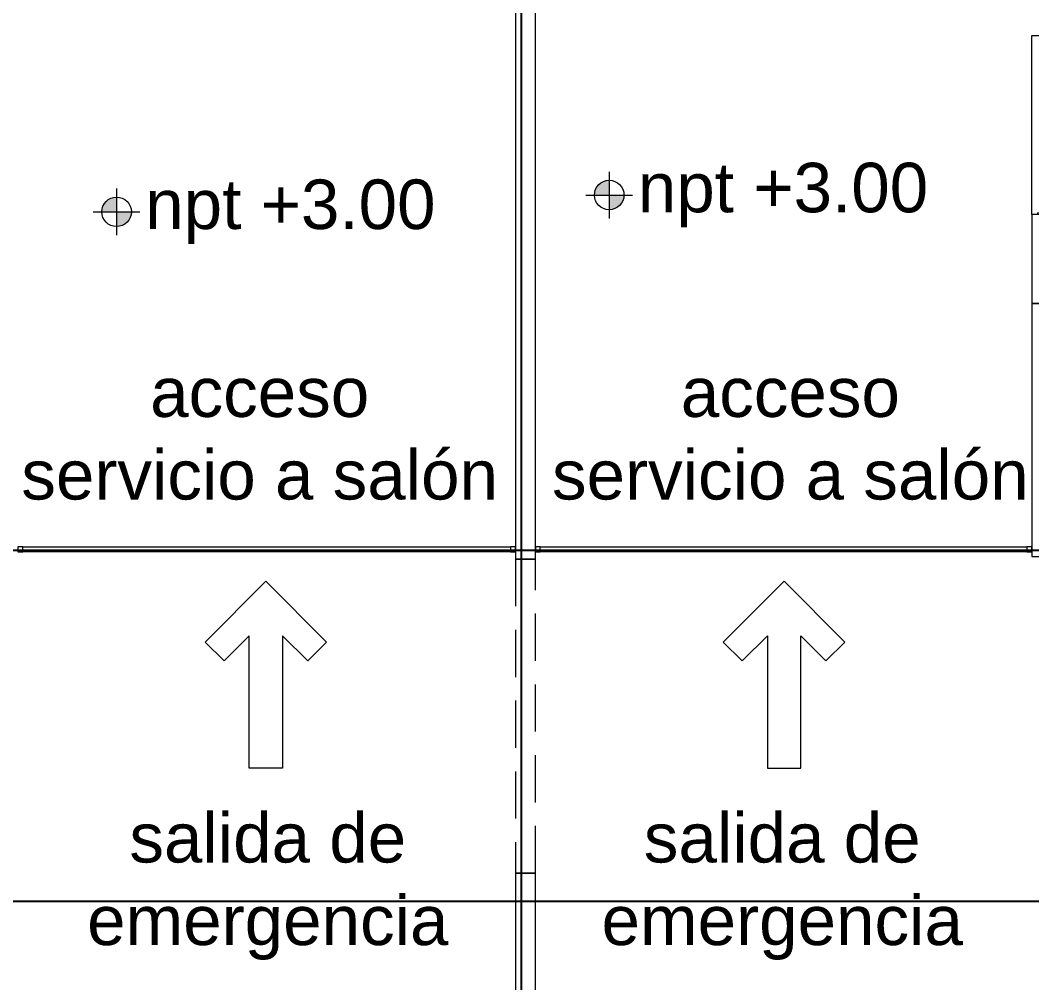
# Model space of a CAD drawing. Header units: millimetres. Extents: x 744843 to 745492, y 2520966 to 2521458.
# Drawn here: x 745366.24 to 745376.45, y 2521097.16 to 2521106.87 of the extents above; entities that cross this region are included whole.
import ezdxf

# ---------------------------------------------------------------- set-up
doc = ezdxf.new("R2010")
doc.units = ezdxf.units.MM
doc.linetypes.add('HIDDEN', pattern=[9.525, 6.35, -3.175])
doc.layers.add('A_Ejes', color=8, linetype='Continuous')
for name, color, linetype, lineweight in [('A_Muebles', 8, 'Continuous', 20), ('A_Muros', 30, 'Continuous', 20), ('A_Muros_Concreto', 3, 'Continuous', 0), ('A_Niveles', 1, 'Continuous', 20), ('A_Proyecciones', 192, 'HIDDEN', 20), ('A_Puertas', 8, 'Continuous', 0), ('A_Textos', 4, 'Continuous', 20)]:
    doc.layers.add(name, color=color, linetype=linetype, lineweight=lineweight)
doc.styles.add('Arial', font='arial.ttf', dxfattribs={"height": 1})

# ---------------------------------------------------------------- blocks, each defined once
blk = doc.blocks.new('niveles')
at = {"layer": 'A_Niveles'}
h = blk.add_hatch(color=256, dxfattribs=at)
h.paths.add_polyline_path([(-0.438, 0.174), (-0.289, 0.174), (-0.289, 0.323, 0.414214)])
h.paths.add_polyline_path([(-0.14, 0.174), (-0.289, 0.174), (-0.289, 0.025, 0.414214)])
for p, q in [((-0.289, 0.409), (-0.289, -0.061)), ((-0.525, 0.174), (-0.054, 0.174)), ((-0.479, 0.174), (-0.094, 0.174))]:
    blk.add_line(p, q, dxfattribs=at)
blk.add_circle((-0.289, 0.174), 0.149, dxfattribs=at)
at = {"layer": 'A_Textos', "ltscale": 0.0065, "width": 1.2}
blk.add_attdef('NIVEL', (0, 0), '', height=0.3, dxfattribs=at)

msp = doc.modelspace()

# ---------------------------------------------------------------- linework, layer by layer
at = {"layer": 'A_Ejes'}
msp.add_line((745371.3, 2521057.851), (745371.3, 2521173.138), dxfattribs=at)
at = {"layer": 'A_Ejes', "ltscale": 0.5}
for p, q in [((745296.02, 2521101.525), (745459.353, 2521101.525)), ((745410.931, 2521097.98), (745302.007, 2521097.98))]:
    msp.add_line(p, q, dxfattribs=at)
at = {"layer": 'A_Muebles'}
for points in [[(745368.548, 2521099.326), (745368.548, 2521100.661), (745368.295, 2521100.407), (745368.103, 2521100.598), (745368.717, 2521101.212), (745369.331, 2521100.598), (745369.14, 2521100.407), (745368.886, 2521100.661), (745368.886, 2521099.326)], [(745374.12, 2521099.326), (745374.12, 2521100.661), (745374.374, 2521100.407), (745374.565, 2521100.598), (745373.951, 2521101.212), (745373.337, 2521100.598), (745373.528, 2521100.407), (745373.782, 2521100.661), (745373.782, 2521099.326)]]:
    msp.add_lwpolyline(points, close=True, dxfattribs=at)
at = {"layer": 'A_Muros', "ltscale": 0.0065}
msp.add_lwpolyline([(745376.452, 2521106.72), (745376.602, 2521106.72), (745376.602, 2521104.915), (745376.569, 2521104.915), (745376.569, 2521104.93), (745376.56, 2521104.93), (745376.56, 2521104.929), (745376.568, 2521104.929, -0.414214), (745376.568, 2521104.929), (745376.568, 2521104.915), (745376.513, 2521104.915), (745376.513, 2521104.929, -0.414214), (745376.513, 2521104.929), (745376.521, 2521104.929), (745376.521, 2521104.93), (745376.512, 2521104.93), (745376.512, 2521104.915), (745376.452, 2521104.915)], format="xyb", close=True, dxfattribs=at)
msp.add_lwpolyline([(745382.147, 2521101.61), (745379.509, 2521101.61), (745379.509, 2521102.387), (745379.359, 2521102.387), (745379.359, 2521101.61), (745376.602, 2521101.61), (745376.602, 2521104.015), (745376.452, 2521104.015), (745376.452, 2521101.46), (745382.147, 2521101.46)], close=True, dxfattribs=at)
at = {"layer": 'A_Muros_Concreto'}
for points in [[(745371.439, 2521101.435), (745371.439, 2521108.13), (745371.239, 2521108.13), (745371.239, 2521101.435)], [(745371.439, 2521096.189), (745371.439, 2521098.265), (745371.239, 2521098.265), (745371.239, 2521096.189)]]:
    msp.add_lwpolyline(points, close=True, dxfattribs=at)
at = {"layer": 'A_Proyecciones'}
msp.add_lwpolyline([(745376.452, 2521104.015), (745376.602, 2521104.015), (745376.602, 2521104.915), (745376.452, 2521104.915)], close=True, dxfattribs=at)
at = {"layer": 'A_Proyecciones', "ltscale": 0.075}
msp.add_lwpolyline([(745371.239, 2521098.265), (745371.439, 2521098.265), (745371.439, 2521101.435), (745371.239, 2521101.435)], close=True, dxfattribs=at)
at = {"layer": 'A_Puertas'}
for p, q in [((745366.262, 2521101.56), (745371.189, 2521101.56)), ((745371.489, 2521101.56), (745376.402, 2521101.56)), ((745371.189, 2521101.51), (745366.262, 2521101.51)), ((745376.402, 2521101.51), (745371.489, 2521101.51))]:
    msp.add_line(p, q, dxfattribs=at)
for points in [[(745366.212, 2521101.51), (745366.262, 2521101.51), (745366.262, 2521101.56), (745366.212, 2521101.56)], [(745371.189, 2521101.51), (745371.239, 2521101.51), (745371.239, 2521101.56), (745371.189, 2521101.56)], [(745371.439, 2521101.51), (745371.489, 2521101.51), (745371.489, 2521101.56), (745371.439, 2521101.56)], [(745376.402, 2521101.51), (745376.452, 2521101.51), (745376.452, 2521101.56), (745376.402, 2521101.56)]]:
    msp.add_lwpolyline(points, close=True, dxfattribs=at)

# ---------------------------------------------------------------- block references
at = {"layer": 'A_Textos'}
ref = msp.add_blockref('niveles', (745372.474, 2521104.936), dxfattribs=at)
ref.add_attrib('NIVEL', 'npt +3.00', (745372.474, 2521104.936), dxfattribs={"ltscale": 0.0065, "height": 0.5, "style": 'Arial'})
ref = msp.add_blockref('niveles', (745367.499, 2521104.767), dxfattribs=at)
ref.add_attrib('NIVEL', 'npt +3.00', (745367.499, 2521104.767), dxfattribs={"ltscale": 0.0065, "height": 0.5, "style": 'Arial'})

# ---------------------------------------------------------------- texts
at = {"layer": 'A_Textos', "ltscale": 0.1, "char_height": 0.5, "attachment_point": 2, "style": 'Arial'}
for s, insert, width in [('acceso{\\fArial|b0|i0|c161|p34; \\Pservicio} a salón', (745368.655, 2521103.37), 13.91647), ('acceso{\\fArial|b0|i0|c161|p34; \\Pservicio} a salón', (745374.014, 2521103.37), 13.91647), ('salida de\\Pemergencia', (745368.737, 2521098.872), 4.34539), ('salida de\\Pemergencia', (745373.932, 2521098.872), 4.34539)]:
    msp.add_mtext(s, dxfattribs=dict(at, insert=insert, width=width))

doc.saveas('drawing.dxf')
